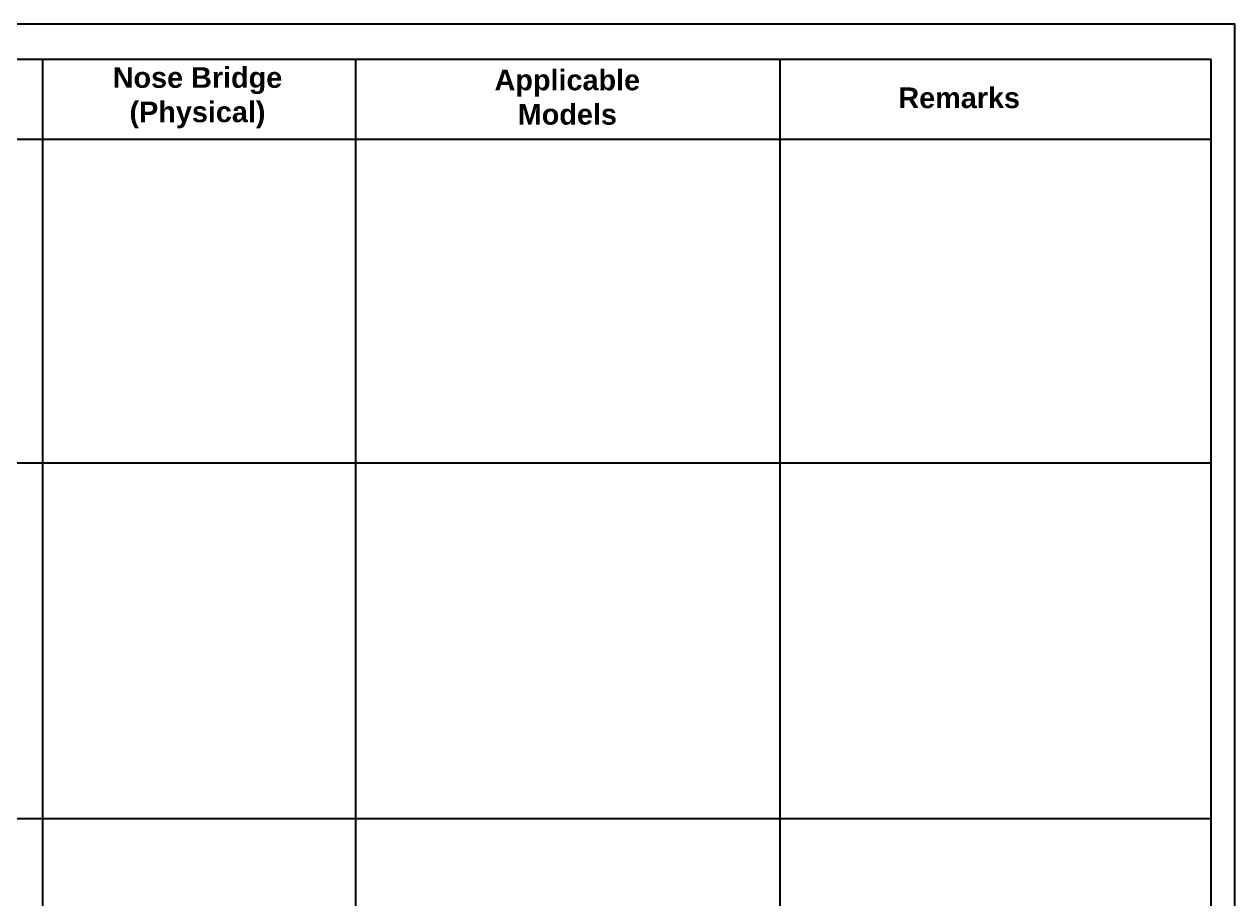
# Model space of a CAD drawing. Header units: inches. Extents: x 3613 to 8393, y -2205 to -794.
# Drawn here: x 8187.6 to 8393.3, y -1402.3 to -1253.8 of the extents above; entities that cross this region are included whole.
import ezdxf

# ---------------------------------------------------------------- set-up
doc = ezdxf.new("R2010")
doc.units = ezdxf.units.IN
doc.header["$MEASUREMENT"] = 0
doc.styles.get("Standard").update_dxf_attribs({"font": 'arial.ttf'})

msp = doc.modelspace()

# ---------------------------------------------------------------- linework, layer by layer
for p, q in [((8389.248, -1259.827), (7979.992, -1259.827)), ((8190.762, -1259.827), (8190.762, -1515.788)), ((8243.909, -1259.827), (8243.909, -1515.788)), ((8316, -1259.827), (8316, -1515.788)), ((8389.248, -1546.568), (8389.248, -1259.827)), ((7992.81, -1273.32), (8389.248, -1273.32)), ((7992.81, -1328.282), (8389.248, -1328.282)), ((7992.81, -1388.704), (8389.248, -1388.704))]:
    msp.add_line(p, q)
msp.add_lwpolyline([(8393.286, -1550.827), (8393.286, -1253.827), (7973.286, -1253.827), (7973.286, -1550.827)], close=True)

# ---------------------------------------------------------------- texts
at = {"char_height": 3.5, "width": 34.34827, "attachment_point": 5}
for s, insert in [('{\\fArial|b1|i0|c0|p34;Nose Bridge (Physical)}', (8217.079, -1266.322)), ('{\\fArial|b1|i0|c0|p34;Applicable Models}', (8279.907, -1266.237)), ('{\\fArial|b1|i0|c0|p34;Remarks}', (8346.47, -1266.343))]:
    msp.add_mtext(s, dxfattribs=dict(at, insert=insert))

doc.saveas('drawing.dxf')
